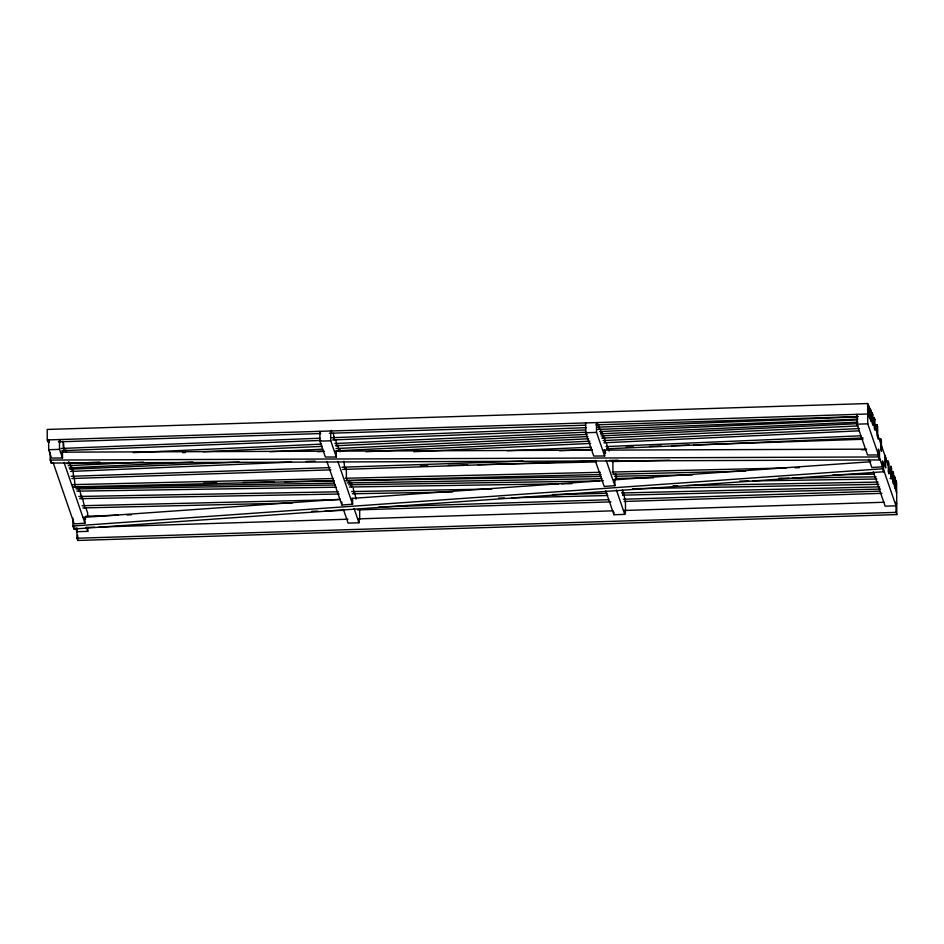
<?xml version="1.0" encoding="UTF-8"?>
<svg xmlns="http://www.w3.org/2000/svg" width="944" height="944" viewBox="0 0 944 944"><rect width="100%" height="100%" fill="white"/><g stroke="black" fill="none" stroke-linecap="round" stroke-linejoin="round"><path stroke-width="1.42" d="M83.143 517.418L340.3 499.234M350.578 498.503L603.322 480.638M613.612 479.918L870.757 461.734M85.585 519.283L84.901 517.288L84.936 523.153L74.234 523.908L53.065 462.407M326.872 461.38L341.893 504.993L352.596 504.226L352.56 498.373M614.863 479.823L614.898 485.688L604.195 486.443L595.216 460.377M72.912 525.997L882.557 468.767L883.596 471.764L73.939 528.994L72.912 525.997L72.865 518.138M870.746 418.475L872.091 418.404L871.147 415.655M337.433 446.182L338.105 446.146M601.776 433.567L602.449 433.532M871.513 420.694L872.858 420.635L874.203 424.517M269.736 451.716L322.754 449.191M336.017 448.553L587.864 436.541M601.127 435.904L857.4 423.679M67.248 463.634L99.651 462.088M317.632 451.692L323.521 451.409M336.784 450.784L588.631 438.759M601.894 438.134L858.167 425.909M68.346 465.64L143.488 462.123M365.942 451.692L589.882 441.19M603.145 440.565L859.488 428.552M69.113 467.87L192.871 462.064M413.861 451.704L590.649 443.42M603.912 442.795L858.78 430.842M133.222 452.636L321.574 444.128M334.813 443.527L586.436 432.163M599.676 431.561L857.176 419.938M182.546 452.672L185.484 452.53M203.149 451.739L322.341 446.359M335.58 445.757L587.192 434.393M600.443 433.792L857.943 422.157M873.943 424.765L876.882 424.635L877.649 426.865L877.719 437.343L876.952 435.125L876.882 424.635M69.797 469.227L239.186 462.064M507.258 450.736L591.204 447.196M605.942 446.571L860.751 435.809M70.564 471.445L291.495 462.112M306.234 461.486L315.072 461.12M559.568 450.784L591.971 449.415M606.709 448.789L862.993 437.969M61.089 448.471L320.075 438.205M331.851 437.733L586.436 427.644M596.738 427.231L857.199 416.906M61.856 450.689L320.842 440.423M332.618 439.951L585.728 429.921M597.493 429.449L857.966 419.124M625.966 447.208L633.33 446.96M649.519 446.418L661.296 446.028M671.597 445.686L689.262 445.084M693.687 444.943L862.958 439.267M877.684 438.771L880.622 438.677L881.389 440.895L881.46 451.374L880.693 449.155L880.622 438.677M71.107 476.295L330.176 467.61M341.94 467.221L523 461.144M861.553 449.792L865.967 449.651M71.862 478.525L330.931 469.829M342.707 469.439L595.888 460.955M609.14 460.507L617.966 460.212M47.271 439.939L867.701 414.015L868.468 416.233L868.397 405.755L867.63 403.536L47.2 429.461L47.271 439.939L48.026 442.158M58.339 441.839L320.523 433.556M329.362 433.272L585.658 425.178M595.971 424.847L858.155 416.564M48.687 449.71L59.531 449.368L62.516 458.029L51.566 458.064L48.687 449.71L48.628 439.892L49.383 442.111M319.898 441.131L330.754 440.789L336.335 457.002L325.373 457.038L319.898 441.131L319.839 431.325L320.606 433.544M585.693 432.741L596.549 432.399L604.667 455.987L593.717 456.035L585.693 432.741L585.634 422.924M856.916 424.175L867.76 423.832L878.486 454.961L867.536 454.996L856.916 424.175L856.857 414.357L857.612 416.587M85.774 516.238L118.177 515.212M127.015 514.94L131.44 514.799M378.886 506.975L608.668 499.718M623.406 499.258L879.69 491.151M311.898 511.341L317.786 511.152M325.161 510.916L344.3 510.315M357.564 509.902L610.91 501.889M624.161 501.476L881.932 493.334M85.727 527.484L94.565 527.2M98.99 527.059L347.947 519.2M358.26 518.87L613.116 510.822M623.429 510.492L884.186 502.255M87.745 527.413L87.768 531.354L76.912 531.696L75.673 528.097M358.956 518.846L358.98 522.775L348.135 523.118L343.392 509.359M605.682 490.762L613.93 514.728L624.775 514.386L624.751 510.456L625.518 512.675M76.96 538.245L896.033 512.368L896.8 514.586L77.727 540.464L76.96 538.245L76.889 527.767M420.41 466.029L427.785 465.852M448.424 465.38L467.599 464.932M477.912 464.684L595.876 461.935M612.09 461.545L669.591 460.212M72.511 484.638L333.492 478.549M345.28 478.266L600.36 472.307M612.16 472.035L786.14 467.964M794.99 467.764L799.415 467.658M73.278 486.868L334.247 480.767M346.047 480.484L601.127 474.525M612.927 474.254L745.618 471.15M82.128 505.713L340.135 499.612M552.429 494.597L606.98 493.311M621.718 492.957L879.725 486.856M82.895 507.943L292.239 502.987M498.644 498.113L504.544 497.972M511.919 497.795L607.747 495.529M622.485 495.175L880.492 489.075M890.062 478.561L892.788 478.514L891.561 474.938M78.883 496.461L338.4 491.789M351.664 491.553L491.741 489.039M673.107 485.771L677.532 485.688M686.382 485.535L878.073 482.089M79.65 498.68L339.156 494.019M352.431 493.771L452.695 491.977M632.586 488.732L878.829 484.307M885.295 461.262L888.245 461.215L889 463.433L889.071 473.923L888.304 471.693L888.245 461.215M203.562 483.08L216.813 482.856M243.316 482.419L274.244 481.9M284.557 481.723L333.149 480.921M346.401 480.697L601.151 476.472M614.414 476.248L692.459 474.95M74.741 487.458L333.916 483.139M347.168 482.927L601.918 478.691M615.169 478.466L653.46 477.829M833.115 474.844L874.345 474.159M76.075 488.909L335.38 484.992M348.643 484.791L599.098 481.003M778.847 478.278L789.16 478.124M792.11 478.077L876.091 476.814M76.842 491.14L336.147 487.21M349.398 487.01L558.612 483.847M561.562 483.8L571.875 483.647M739.836 481.11L748.675 480.98M753.1 480.909L876.858 479.033M60.475 452.176L324.288 451.185M334.601 451.138L592.525 450.17M602.838 450.135L866.651 449.143M50.209 460.07L878.498 456.955L879.525 459.929L51.236 463.044L50.209 460.07L50.162 452.211M868.409 407.702L868.928 409.2M869.695 411.419L870.38 413.437M874.958 426.735L876.941 432.47M877.708 434.688L880.658 443.255M881.413 445.485L884.87 455.492M885.625 457.71L888.269 465.368M889.036 467.599L890.794 472.72M893.555 480.732L894.452 483.328M895.219 485.546L895.88 487.47M896.658 492.862L895.891 490.644L895.832 480.166L896.599 482.384L896.8 514.586M896.729 504.108L895.974 501.889L896.033 512.368M879.513 457.934L882.546 466.773L871.843 467.528L869.023 459.339M883.584 469.758L895.998 505.819L885.142 506.161L873.342 471.882M607.901 447.35L609.187 451.102M607.488 448.766L606.697 443.881M599.263 429.378L598.484 424.269M597.245 424.812L596.478 422.582L596.549 432.399M613.718 474.23L612.951 472.012L612.88 461.852M605.659 453.096L604.632 450.123L604.667 455.987M606.154 460.306L614.898 485.688M616.397 490.03L624.775 514.386M354.814 492.685L355.994 499.246M336.654 445.71L335.863 439.939M348.537 480.661L349.304 482.891L349.292 480.354M347.18 480.461L346.413 478.242L346.342 468.071M337.834 461.356L352.596 504.226M354.071 508.521L358.98 522.775M79.992 490.762L81.585 498.644L81.562 495.34M82.388 497.724L84.807 507.896M85.739 507.471L87.65 513.005L87.662 516.179M72.417 471.363L71.626 466.489M68.546 462.017L69.077 463.551L69.065 462.123M60.239 441.768L59.472 439.55L59.531 449.368M75.19 486.821L74.387 478.785M64.015 462.383L84.936 523.153M86.423 527.448L87.768 531.354M883.596 471.764L883.537 463.893L882.51 460.908L882.557 468.767M879.525 459.929L879.466 452.07L878.451 449.096L878.498 456.955M867.63 403.536L867.76 423.832M625.506 511.27L625.447 501.429L623.264 491.977L623.276 495.163L622.521 492.945L622.497 489.759M616.444 475.918L616.467 478.455L615.677 473.699M613.907 512.108L613.93 514.728M605.163 440.506L605.175 442.736L604.384 437.166M603.145 436.647L603.157 438.075L602.366 432.706M601.198 431.396L601.222 433.756L600.443 429.166M359.652 509.831L359.711 519.66M354.047 491.541L354.071 493.747L353.28 488.213M351.522 483.116L351.546 486.986L350.767 482.172M344.784 467.717L344.796 469.369L343.994 461.25M341.87 502.055L341.893 504.993M339.97 449.556L339.982 451.798M338.802 448.966L338.813 450.677L338.023 445.037M336.3 451.138L336.335 457.002M334.176 437.001L334.2 439.892L333.409 433.331M331.438 430.358L331.45 433.202L330.695 430.983L330.754 440.789M78.777 487.234L78.8 491.104L78.022 486.302M77.691 535.224L77.727 540.464M73.75 476.814L73.762 478.455L72.959 470.348M73.927 526.374L73.939 528.994M70.93 465.557L70.942 467.787L70.163 463.327M65.879 449.781L65.891 452.141M63.673 443.385L63.72 450.618L62.906 441.167M62.481 452.164L62.516 458.029M51.212 460.424L51.236 463.044M874.923 419.596L874.156 417.378L874.215 427.856L874.982 430.086L874.923 419.596M893.508 473.558L892.741 471.339L892.812 481.818L893.579 484.048L893.508 473.558M895.172 478.254L894.405 476.024L894.464 486.514L895.231 488.732L895.172 478.254M891.525 468.33L890.758 466.112L890.817 476.59L891.584 478.809L891.525 468.33M872.822 414.723L872.055 412.493L872.126 422.971L872.893 425.201L872.822 414.723M871.123 411.077L870.356 408.858L870.427 419.337L871.182 421.555L871.123 411.077M869.672 408.174L868.905 405.955L868.976 416.434L869.743 418.652L869.672 408.174M885.625 457.403L884.858 455.173L884.929 465.663L885.696 467.882L885.625 457.403"/></g></svg>
